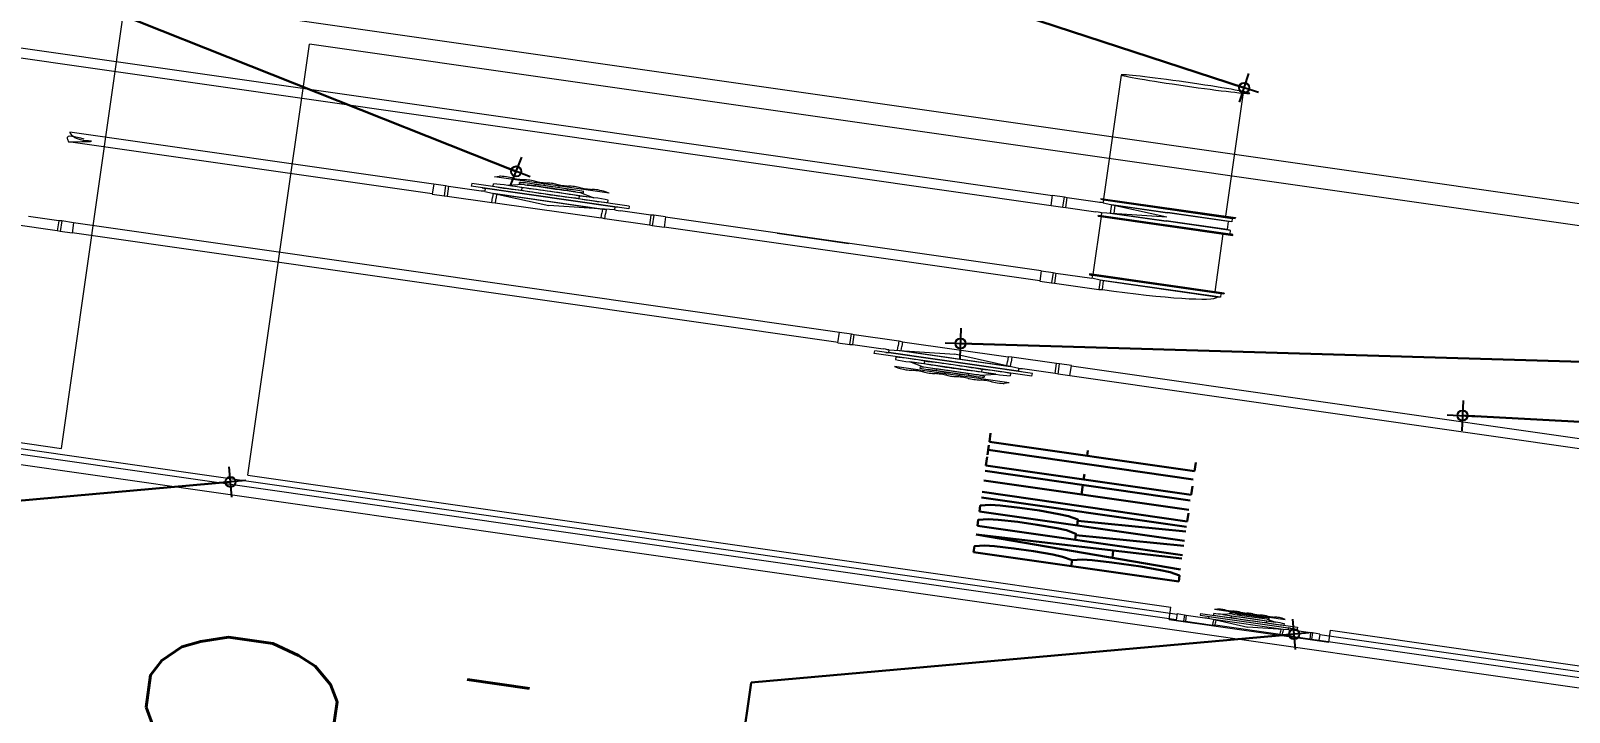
# Model space of a CAD drawing. Header units: millimetres. Extents: x -361192058 to 101130107379, y -14071650034 to 19218552450.
# Drawn here: x -137594.1 to -137444, y 42313.8 to 42380.3 of the extents above; entities that cross this region are included whole.
import ezdxf
from ezdxf.enums import TextEntityAlignment as Align

# ---------------------------------------------------------------- set-up
doc = ezdxf.new("R2010")
doc.units = ezdxf.units.MM
doc.header["$LTSCALE"] = 0.5
for name, color, linetype in [('02', 2, 'Continuous'), ('APBAN', 4, 'Continuous'), ('parede', 2, 'Continuous'), ('TEXT02', 3, 'Continuous'), ('tubulação esg', 4, 'Continuous')]:
    doc.layers.add(name, color=color, linetype=linetype)
doc.styles.add('COTAS', font='romans.shx')
doc.styles.add('R80', font='simplex.shx', dxfattribs={"height": 0.2})
doc.styles.add('ROMANS', font='romans', dxfattribs={"height": 0.1})
doc.styles.get("Standard").update_dxf_attribs({"font": 'txt.shx', "height": 0.12})
doc.dimstyles.new('COTAS', dxfattribs={"dimtxt": 0.08, "dimasz": 0.06, "dimexe": 0.18, "dimexo": 0.0625, "dimgap": 0.05, "dimtad": 1, "dimdec": 4, "dimzin": 4, "dimdsep": 46, "dimtxsty": 'R80', "dimblk1": 'DOT', "dimblk2": 'DOT', "dimsah": 1, "dimcen": 0.09, "dimse1": 1, "dimse2": 1, "dimclrt": 150, "dimadec": 0, "dimazin": 0, "dimtfac": 1, "dimtdec": 4, "dimtmove": 2, "dimatfit": 3, "dimldrblk": 'DOT', "dimfxl": 0, "dimtolj": 1, "dimtzin": 0, "dimarcsym": 0})

# ---------------------------------------------------------------- blocks, each defined once
blk = doc.blocks.new('_Dot')
at = {"color": 0, "lineweight": -2}
blk.add_line((-0.5, 0), (-1, 0), dxfattribs=at)
at = {"color": 0, "const_width": 0.5}
blk.add_lwpolyline([(-0.25, 0, 1), (0.25, 0, 1)], format="xyb", close=True, dxfattribs=at)
blk = doc.blocks.new('DOT')
for p, q in [((0, -1.5), (0, 1.5)), ((1.5, 0), (-1.5, 0))]:
    blk.add_line(p, q)
blk.add_circle((0, 0), 0.5)
blk = doc.blocks.new('APROVADO QUADRA 21.2 MBVII')
at = {"layer": 'parede', "color": 7, "lineweight": 18}
for p, q in [((4262.8536, 2478.5592), (4262.8536, 2466.0319)), ((4273.0632, 2470.2059), (4273.0632, 2478.5592)), ((4263.3177, 2478.2498), (4263.3177, 2473.9185)), ((4263.3177, 2473.9185), (4272.5991, 2473.9185)), ((4263.3177, 2473.6091), (4263.3177, 2472.078)), ((4263.3177, 2473.6091), (4272.5991, 2473.6091)), ((4272.5991, 2470.3296), (4272.5991, 2473.6091)), ((4263.0568, 2472.078), (4263.3177, 2472.078)), ((4263.0568, 2472.078), (4263.0568, 2471.8132)), ((4263.0568, 2471.8132), (4263.3177, 2471.8132)), ((4263.3177, 2471.8132), (4263.3177, 2470.3296))]:
    blk.add_line(p, q, dxfattribs=at)
at = {"layer": 'tubulação esg', "lineweight": 18}
for p, q in [((4263.0727, 2477.8057), (4263.0727, 2472.0661)), ((4263.1939, 2477.8057), (4263.1939, 2472.0661)), ((4271.436, 2477.7251), (4271.4351, 2472.366)), ((4271.6388, 2472.366), (4271.6388, 2477.7251)), ((4267.9, 2473.9757), (4267.9, 2474.0491)), ((4268.1134, 2473.9757), (4268.1134, 2474.0256)), ((4267.8951, 2473.9708), (4267.9, 2473.9757)), ((4268.1134, 2473.9757), (4267.9, 2473.9757)), ((4268.1183, 2473.9708), (4268.1134, 2473.9757)), ((4269.8069, 2473.3747), (4269.8069, 2473.978)), ((4270.0203, 2473.3747), (4270.0203, 2473.978)), ((4267.8951, 2473.9512), (4267.8951, 2473.9708)), ((4268.1183, 2473.9708), (4267.8951, 2473.9708)), ((4268.1183, 2473.9512), (4267.8951, 2473.9512)), ((4267.9, 2472.6805), (4267.9, 2473.9512)), ((4268.1134, 2472.6805), (4268.1134, 2473.9512)), ((4268.1183, 2473.9512), (4268.1183, 2473.9708)), ((4269.8011, 2473.3747), (4269.8011, 2473.355)), ((4270.026, 2473.3747), (4269.8011, 2473.3747)), ((4270.026, 2473.3747), (4269.8011, 2473.3747)), ((4270.026, 2473.3747), (4270.026, 2473.355)), ((4270.026, 2473.355), (4269.8011, 2473.355)), ((4269.8011, 2473.355), (4269.806, 2473.35)), ((4269.806, 2473.35), (4269.806, 2473.276)), ((4270.0211, 2473.35), (4269.806, 2473.35)), ((4270.026, 2473.355), (4270.0211, 2473.35)), ((4270.0211, 2473.35), (4270.0211, 2473.2997)), ((4270.0862, 2473.2948), (4270.0813, 2473.2898)), ((4270.1476, 2473.313), (4270.0862, 2473.313)), ((4270.0862, 2473.0515), (4270.0862, 2473.313)), ((4270.1476, 2473.0515), (4270.1476, 2473.313)), ((4269.806, 2473.276), (4269.9136, 2473.276)), ((4269.806, 2473.276), (4269.812, 2473.27)), ((4269.8119, 2473.2701), (4269.8119, 2473.0945)), ((4269.812, 2473.27), (4269.9136, 2473.27)), ((4270.0211, 2473.2898), (4269.9136, 2473.1823)), ((4270.0073, 2473.276), (4269.9136, 2473.276)), ((4270.0013, 2473.27), (4269.9136, 2473.27)), ((4270.0013, 2473.27), (4270.0013, 2473.0945)), ((4270.0073, 2473.276), (4270.0073, 2473.0885)), ((4270.0813, 2473.2898), (4270.031, 2473.2898)), ((4270.0813, 2473.0747), (4270.0813, 2473.2898)), ((4270.1574, 2473.2773), (4270.2056, 2473.2773)), ((4270.3597, 2473.2773), (4270.382, 2473.2695)), ((4270.3597, 2473.0872), (4270.3597, 2473.2773)), ((4270.2831, 2473.2298), (4270.2153, 2473.2536)), ((4270.2153, 2473.111), (4270.2153, 2473.2536)), ((4270.1574, 2473.2298), (4270.2056, 2473.2298)), ((4270.2831, 2473.1424), (4270.2831, 2473.2222)), ((4270.2885, 2473.2355), (4270.3155, 2473.2355)), ((4270.321, 2473.1424), (4270.321, 2473.2222)), ((4270.2831, 2473.1557), (4270.2831, 2473.2089)), ((4270.2885, 2473.2089), (4270.3155, 2473.2089)), ((4270.321, 2473.1945), (4270.3597, 2473.1945)), ((4270.0211, 2473.0747), (4269.9136, 2473.1823)), ((4270.321, 2473.17), (4270.3597, 2473.17)), ((4270.2885, 2473.1557), (4270.3155, 2473.1557)), ((4270.1574, 2473.1348), (4270.2056, 2473.1348)), ((4270.2831, 2473.1348), (4270.2153, 2473.111)), ((4270.2885, 2473.1291), (4270.3155, 2473.1291)), ((4269.806, 2473.0885), (4269.812, 2473.0945)), ((4269.812, 2473.0945), (4269.9136, 2473.0945)), ((4270.0013, 2473.0945), (4269.9136, 2473.0945)), ((4270.3597, 2473.0872), (4270.382, 2473.0951)), ((4269.806, 2473.0885), (4269.9136, 2473.0885)), ((4269.806, 2473.0145), (4269.806, 2473.0885)), ((4270.0073, 2473.0885), (4269.9136, 2473.0885)), ((4270.0211, 2473.0145), (4270.0211, 2473.0649)), ((4270.0813, 2473.0747), (4270.031, 2473.0747)), ((4270.0862, 2473.0698), (4270.0813, 2473.0747)), ((4270.1574, 2473.0872), (4270.2056, 2473.0872)), ((4270.1476, 2473.0515), (4270.0862, 2473.0515)), ((4269.8011, 2473.0096), (4269.806, 2473.0145)), ((4270.0211, 2473.0145), (4269.806, 2473.0145)), ((4270.026, 2473.0096), (4270.0211, 2473.0145)), ((4270.026, 2473.0096), (4269.8011, 2473.0096)), ((4269.8011, 2472.9899), (4269.8011, 2473.0096)), ((4270.026, 2472.9899), (4269.8011, 2472.9899)), ((4269.8069, 2472.3668), (4269.8069, 2472.9899)), ((4270.0211, 2472.3668), (4270.0211, 2472.9899)), ((4270.026, 2472.9899), (4270.026, 2473.0096)), ((4267.8943, 2472.6805), (4267.8943, 2472.6608)), ((4267.8943, 2472.6805), (4268.1192, 2472.6805)), ((4267.8943, 2472.6805), (4268.1192, 2472.6805)), ((4267.8943, 2472.6608), (4267.8992, 2472.6559)), ((4267.8943, 2472.6608), (4268.1192, 2472.6608)), ((4268.1192, 2472.6608), (4268.1143, 2472.6559)), ((4268.1192, 2472.6805), (4268.1192, 2472.6608)), ((4267.8992, 2472.6559), (4267.8992, 2472.6055)), ((4267.8992, 2472.6559), (4268.1143, 2472.6559)), ((4268.1143, 2472.6559), (4268.1143, 2472.5819)), ((4267.7727, 2472.3574), (4267.7727, 2472.6189)), ((4267.7727, 2472.6189), (4267.8341, 2472.6189)), ((4267.8341, 2472.3574), (4267.8341, 2472.6189)), ((4267.8341, 2472.6006), (4267.839, 2472.5957)), ((4267.839, 2472.5957), (4267.8893, 2472.5957)), ((4267.839, 2472.3806), (4267.839, 2472.5957)), ((4267.8992, 2472.5957), (4268.0067, 2472.4881)), ((4267.5606, 2472.5832), (4267.5383, 2472.5754)), ((4267.5606, 2472.3931), (4267.5606, 2472.5832)), ((4267.6373, 2472.5356), (4267.705, 2472.5594)), ((4267.705, 2472.4168), (4267.705, 2472.5594)), ((4267.7629, 2472.5832), (4267.7147, 2472.5832)), ((4267.913, 2472.5819), (4267.913, 2472.3944)), ((4267.913, 2472.5819), (4268.0067, 2472.5819)), ((4267.919, 2472.5759), (4267.919, 2472.4004)), ((4267.919, 2472.5759), (4268.0067, 2472.5759)), ((4268.1143, 2472.5819), (4268.0067, 2472.5819)), ((4268.1083, 2472.5759), (4268.0067, 2472.5759)), ((4268.1143, 2472.5819), (4268.1083, 2472.5759)), ((4268.1084, 2472.5759), (4268.1084, 2472.4003)), ((4267.6318, 2472.5413), (4267.6048, 2472.5413)), ((4267.7629, 2472.5356), (4267.7147, 2472.5356)), ((4267.5993, 2472.4482), (4267.5993, 2472.528)), ((4267.6318, 2472.5147), (4267.6048, 2472.5147)), ((4267.6373, 2472.4482), (4267.6373, 2472.528)), ((4267.6373, 2472.4615), (4267.6373, 2472.5147)), ((4267.5993, 2472.5004), (4267.5606, 2472.5004)), ((4267.8992, 2472.3806), (4268.0067, 2472.4881)), ((4267.5993, 2472.4759), (4267.5606, 2472.4759)), ((4267.6318, 2472.4615), (4267.6048, 2472.4615)), ((4267.6318, 2472.4349), (4267.6048, 2472.4349)), ((4267.6373, 2472.4406), (4267.705, 2472.4168)), ((4267.7629, 2472.4406), (4267.7147, 2472.4406)), ((4267.5606, 2472.3931), (4267.5383, 2472.4009)), ((4267.7629, 2472.3931), (4267.7147, 2472.3931)), ((4267.913, 2472.3944), (4268.0067, 2472.3944)), ((4267.919, 2472.4004), (4268.0067, 2472.4004)), ((4268.1083, 2472.4004), (4268.0067, 2472.4004)), ((4268.1143, 2472.3944), (4268.0067, 2472.3944)), ((4268.1143, 2472.3944), (4268.1083, 2472.4004)), ((4268.1143, 2472.3204), (4268.1143, 2472.3944)), ((4267.7727, 2472.3574), (4267.8341, 2472.3574)), ((4267.8341, 2472.3756), (4267.839, 2472.3806)), ((4267.839, 2472.3806), (4267.8893, 2472.3806)), ((4267.8992, 2472.3204), (4267.8992, 2472.3707)), ((4270.0252, 2472.3668), (4269.802, 2472.3668)), ((4269.802, 2472.3668), (4269.802, 2472.3472)), ((4270.0252, 2472.3668), (4270.0252, 2472.3472)), ((4271.4301, 2472.366), (4271.6533, 2472.366)), ((4271.4301, 2472.366), (4271.4301, 2472.3464)), ((4271.6533, 2472.366), (4271.6533, 2472.3464)), ((4270.0252, 2472.3472), (4269.802, 2472.3472)), ((4269.802, 2472.3472), (4269.8069, 2472.3423)), ((4269.8069, 2472.3423), (4269.8069, 2472.2689)), ((4270.0203, 2472.3423), (4269.8069, 2472.3423)), ((4270.0252, 2472.3472), (4270.0203, 2472.3423)), ((4270.0203, 2472.3423), (4270.0203, 2472.2826)), ((4271.4301, 2472.3464), (4271.6533, 2472.3464)), ((4271.4301, 2472.3464), (4271.435, 2472.3415)), ((4271.435, 2472.3415), (4271.6484, 2472.3415)), ((4271.435, 2472.3415), (4271.435, 2472.2916)), ((4271.6533, 2472.3464), (4271.6484, 2472.3415)), ((4271.6484, 2472.3415), (4271.6484, 2472.2916)), ((4267.8943, 2472.3155), (4267.8992, 2472.3204)), ((4267.8943, 2472.2957), (4267.8943, 2472.3155)), ((4267.8943, 2472.3155), (4268.1192, 2472.3155)), ((4267.8992, 2472.3204), (4268.1143, 2472.3204)), ((4268.1192, 2472.3155), (4268.1143, 2472.3204)), ((4268.1192, 2472.2957), (4268.1192, 2472.3155)), ((4267.8943, 2472.2957), (4268.1192, 2472.2957)), ((4267.8996, 2472.2957), (4267.8996, 2470.8857)), ((4268.1143, 2472.2957), (4268.1143, 2470.8857)), ((4270.0066, 2472.2689), (4270.0203, 2472.2826)), ((4270.08, 2472.2826), (4270.0203, 2472.2826)), ((4270.0849, 2472.2875), (4270.08, 2472.2826)), ((4270.08, 2472.0692), (4270.08, 2472.2826)), ((4270.0849, 2472.0643), (4270.0849, 2472.2875)), ((4270.1044, 2472.2875), (4270.0849, 2472.2875)), ((4270.1044, 2472.0643), (4270.1044, 2472.2875)), ((4270.1044, 2472.2815), (4271.3508, 2472.2815)), ((4271.3508, 2472.2867), (4271.3508, 2472.0635)), ((4271.3508, 2472.2867), (4271.3704, 2472.2867)), ((4271.3704, 2472.2867), (4271.3704, 2472.0635)), ((4271.3704, 2472.2867), (4271.3753, 2472.2818)), ((4271.3753, 2472.2818), (4271.3753, 2472.0684)), ((4271.3753, 2472.2818), (4271.4252, 2472.2818)), ((4271.435, 2472.2818), (4271.5417, 2472.1751)), ((4271.6484, 2472.2818), (4271.5417, 2472.1751)), ((4271.7081, 2472.2818), (4271.6582, 2472.2818)), ((4271.713, 2472.2867), (4271.7081, 2472.2818)), ((4271.7081, 2472.2818), (4271.7081, 2472.0684)), ((4271.713, 2472.2867), (4271.713, 2472.0635)), ((4271.7326, 2472.2867), (4271.713, 2472.2867)), ((4271.7326, 2472.2867), (4271.7326, 2472.0635)), ((4271.7326, 2472.2815), (4274.395, 2472.2815)), ((4270.0066, 2472.2689), (4269.8069, 2472.2689)), ((4269.8069, 2472.2689), (4269.8128, 2472.263)), ((4269.8128, 2472.263), (4270.0006, 2472.263)), ((4270.0006, 2472.263), (4270.0066, 2472.2689)), ((4270.0006, 2472.0752), (4270.0006, 2472.263)), ((4270.0066, 2472.0692), (4270.0066, 2472.2689)), ((4271.6347, 2472.2681), (4271.4487, 2472.2681)), ((4271.4487, 2472.2681), (4271.4487, 2472.1751)), ((4271.6288, 2472.2621), (4271.4547, 2472.2621)), ((4271.4547, 2472.2621), (4271.4547, 2472.1751)), ((4271.6288, 2472.2621), (4271.6288, 2472.1751)), ((4271.6347, 2472.2681), (4271.6347, 2472.1751)), ((4271.4487, 2472.0684), (4271.4487, 2472.1751)), ((4271.4547, 2472.0743), (4271.4547, 2472.1751)), ((4271.6288, 2472.0743), (4271.6288, 2472.1751)), ((4271.6347, 2472.0684), (4271.6347, 2472.1751)), ((4270.1044, 2472.0794), (4271.3508, 2472.0794)), ((4271.7326, 2472.0794), (4274.395, 2472.0794)), ((4263.2024, 2472.0661), (4263.0642, 2472.0661)), ((4263.0642, 2472.0661), (4263.0642, 2472.054)), ((4263.2024, 2472.054), (4263.0642, 2472.054)), ((4263.0642, 2472.054), (4263.0672, 2472.051)), ((4263.2024, 2472.054), (4263.1994, 2472.051)), ((4263.2024, 2472.0661), (4263.2024, 2472.054)), ((4270.0066, 2472.0692), (4270.0006, 2472.0752)), ((4270.08, 2472.0692), (4270.0066, 2472.0692)), ((4270.0849, 2472.0643), (4270.08, 2472.0692)), ((4270.1044, 2472.0643), (4270.0849, 2472.0643)), ((4271.3508, 2472.0635), (4271.3704, 2472.0635)), ((4271.3704, 2472.0635), (4271.3753, 2472.0684)), ((4271.3753, 2472.0684), (4271.4487, 2472.0684)), ((4271.4487, 2472.0684), (4271.4547, 2472.0743)), ((4271.6288, 2472.0743), (4271.4546, 2472.0743)), ((4271.6347, 2472.0684), (4271.6288, 2472.0743)), ((4271.7081, 2472.0684), (4271.6347, 2472.0684)), ((4271.713, 2472.0635), (4271.7081, 2472.0684)), ((4271.7326, 2472.0635), (4271.713, 2472.0635)), ((4263.1994, 2472.051), (4263.0672, 2472.051)), ((4263.0672, 2472.051), (4263.0672, 2472.0055)), ((4263.1994, 2472.051), (4263.1994, 2472.02)), ((4263.2772, 2472.0282), (4263.2394, 2472.0282)), ((4263.2394, 2472.0282), (4263.2394, 2471.8675)), ((4263.2772, 2472.0282), (4263.2772, 2471.8675)), ((4263.0672, 2472.0055), (4263.0709, 2472.0018)), ((4263.0672, 2472.0055), (4263.1333, 2472.0055)), ((4263.1994, 2472.014), (4263.1333, 2471.9479)), ((4263.1909, 2472.0055), (4263.1333, 2472.0055)), ((4263.1909, 2471.8903), (4263.1909, 2472.0055)), ((4263.2364, 2472.014), (4263.2055, 2472.014)), ((4263.2394, 2472.017), (4263.2364, 2472.014)), ((4263.2364, 2472.014), (4263.2364, 2471.8818)), ((4263.2831, 2472.0063), (4263.3128, 2472.0063)), ((4263.4075, 2472.0063), (4263.4212, 2472.0015)), ((4263.4075, 2472.0063), (4263.4075, 2471.8895)), ((4263.0708, 2471.8939), (4263.0708, 2472.0018)), ((4263.0709, 2472.0018), (4263.1333, 2472.0018)), ((4263.1872, 2472.0018), (4263.1333, 2472.0018)), ((4263.1872, 2471.8939), (4263.1872, 2472.0018)), ((4263.3604, 2471.9771), (4263.3188, 2471.9917)), ((4263.3188, 2471.9917), (4263.3188, 2471.9041)), ((4263.3637, 2471.9806), (4263.3803, 2471.9806)), ((4263.2831, 2471.9771), (4263.3128, 2471.9771)), ((4263.3604, 2471.9724), (4263.3604, 2471.9233)), ((4263.3604, 2471.9642), (4263.3604, 2471.9315)), ((4263.3637, 2471.9642), (4263.3803, 2471.9642)), ((4263.3837, 2471.9724), (4263.3837, 2471.9233)), ((4263.3837, 2471.9554), (4263.4075, 2471.9554)), ((4263.1994, 2471.8818), (4263.1333, 2471.9479)), ((4263.3637, 2471.9315), (4263.3803, 2471.9315)), ((4263.3837, 2471.9404), (4263.4075, 2471.9404)), ((4263.2831, 2471.9187), (4263.3128, 2471.9187)), ((4263.3604, 2471.9187), (4263.3188, 2471.9041)), ((4263.3637, 2471.9152), (4263.3803, 2471.9152)), ((4263.0672, 2471.8903), (4263.0709, 2471.8939)), ((4263.0672, 2471.8448), (4263.0672, 2471.8903)), ((4263.0672, 2471.8903), (4263.1333, 2471.8903)), ((4263.0709, 2471.8939), (4263.1333, 2471.8939)), ((4263.1872, 2471.8939), (4263.1333, 2471.8939)), ((4263.1909, 2471.8903), (4263.1333, 2471.8903)), ((4263.2364, 2471.8818), (4263.2055, 2471.8818)), ((4263.2394, 2471.8787), (4263.2364, 2471.8818)), ((4263.2831, 2471.8895), (4263.3128, 2471.8895)), ((4263.4075, 2471.8895), (4263.4212, 2471.8943)), ((4263.1994, 2471.8448), (4263.1994, 2471.8757)), ((4263.2772, 2471.8675), (4263.2394, 2471.8675)), ((4263.0642, 2471.8418), (4263.0672, 2471.8448)), ((4263.2024, 2471.8418), (4263.0642, 2471.8418)), ((4263.0642, 2471.8296), (4263.0642, 2471.8418)), ((4263.2024, 2471.8296), (4263.0642, 2471.8296)), ((4263.1994, 2471.8448), (4263.0672, 2471.8448)), ((4263.0727, 2471.8296), (4263.0727, 2466.0319)), ((4263.1939, 2471.8296), (4263.1939, 2466.0319)), ((4263.2024, 2471.8418), (4263.1994, 2471.8448)), ((4263.2024, 2471.8296), (4263.2024, 2471.8418))]:
    blk.add_line(p, q, dxfattribs=at)
at = {"layer": 'tubulação esg', "color": 84, "lineweight": 18}
blk.add_line((4270.019, 2472.8046), (4270.019, 2472.6857), dxfattribs=at)
at = {"layer": 'tubulação esg', "lineweight": 18}
for centre, radius, start, end in [((4270.031, 2473.2997), 0.00987, 180, 270), ((4270.1815, 2473.2536), 0.0339, 135.4223, 224.5777), ((4270.1815, 2473.2536), 0.0339, 315.4223, 44.5777), ((4270.378, 2473.258), 0.0122, 0, 70.6943), ((4270.3929, 2473.2386), 0.0122, 127.6906, 232.3094), ((4270.378, 2473.258), 0.0122, 307.6906, 0), ((4270.2684, 2473.1823), 0.1208, 156.8351, 203.1649), ((4270.0945, 2473.1823), 0.1208, 336.8351, 23.1649), ((4270.302, 2473.2222), 0.019, 135.4223, 224.5777), ((4270.302, 2473.2222), 0.019, 315.4223, 44.5777), ((4270.378, 2473.2192), 0.0122, 0, 52.3094), ((4270.378, 2473.2192), 0.0122, 307.6906, 0), ((4270.3507, 2473.1823), 0.0676, 156.8351, 203.1649), ((4270.2533, 2473.1823), 0.0676, 336.8351, 23.1649), ((4270.3929, 2473.1999), 0.0122, 127.6906, 232.3094), ((4270.3929, 2473.1647), 0.0122, 127.6906, 232.3094), ((4270.378, 2473.1805), 0.0122, 0, 52.3094), ((4270.378, 2473.184), 0.0122, 307.6906, 0), ((4270.302, 2473.1424), 0.019, 135.4223, 224.5777), ((4270.302, 2473.1424), 0.019, 315.4223, 44.5777), ((4270.378, 2473.1453), 0.0122, 0, 52.3094), ((4270.378, 2473.1453), 0.0122, 307.6906, 0), ((4270.1815, 2473.111), 0.0339, 135.4223, 224.5777), ((4270.1815, 2473.111), 0.0339, 315.4223, 44.5777), ((4270.3929, 2473.126), 0.0122, 127.6906, 232.3094), ((4270.378, 2473.1066), 0.0122, 0, 52.3094), ((4270.378, 2473.1066), 0.0122, 289.3057, 0), ((4270.031, 2473.0649), 0.00987, 90, 180), ((4267.8893, 2472.6055), 0.00987, 270, 0), ((4267.5423, 2472.5638), 0.0122, 109.3057, 180), ((4267.5423, 2472.5638), 0.0122, 180, 232.3094), ((4267.7388, 2472.5594), 0.0339, 135.4223, 224.5777), ((4267.7388, 2472.5594), 0.0339, 315.4223, 44.5777), ((4267.5423, 2472.5251), 0.0122, 127.6906, 180), ((4267.5274, 2472.5445), 0.0122, 307.6906, 52.3094), ((4267.6183, 2472.528), 0.019, 135.4223, 224.5777), ((4267.6183, 2472.528), 0.019, 315.4223, 44.5777), ((4267.8258, 2472.4881), 0.1208, 156.8351, 203.1649), ((4267.6519, 2472.4881), 0.1208, 336.8351, 23.1649), ((4267.5423, 2472.5251), 0.0122, 180, 232.3094), ((4267.5274, 2472.5057), 0.0122, 307.6906, 52.3094), ((4267.667, 2472.4881), 0.0676, 156.8351, 203.1649), ((4267.5696, 2472.4881), 0.0676, 336.8351, 23.1649), ((4267.5423, 2472.4864), 0.0122, 127.6906, 180), ((4267.5423, 2472.4899), 0.0122, 180, 232.3094), ((4267.5423, 2472.4512), 0.0122, 127.6906, 180), ((4267.5274, 2472.4705), 0.0122, 307.6906, 52.3094), ((4267.6183, 2472.4482), 0.019, 135.4223, 224.5777), ((4267.6183, 2472.4482), 0.019, 315.4223, 44.5777), ((4267.5423, 2472.4512), 0.0122, 180, 232.3094), ((4267.5274, 2472.4318), 0.0122, 307.6906, 52.3094), ((4267.7388, 2472.4168), 0.0339, 135.4223, 224.5777), ((4267.7388, 2472.4168), 0.0339, 315.4223, 44.5777), ((4267.5423, 2472.4124), 0.0122, 127.6906, 180), ((4267.5423, 2472.4124), 0.0122, 180, 250.6943), ((4267.8893, 2472.3707), 0.00987, 0, 90), ((4271.4252, 2472.2916), 0.00979, 270, 0), ((4271.6582, 2472.2916), 0.00979, 180, 270), ((4270.0056, 2472.268), 0.1928, 181.4733, 268.5267), ((4263.2055, 2472.02), 0.00606, 180, 270), ((4263.298, 2471.9917), 0.0208, 135.4223, 224.5777), ((4263.298, 2471.9917), 0.0208, 315.4223, 44.5777), ((4263.372, 2471.9724), 0.0117, 135.4223, 224.5777), ((4263.372, 2471.9724), 0.0117, 315.4223, 44.5777), ((4263.4279, 2471.9825), 0.00752, 127.6906, 232.3094), ((4263.4187, 2471.9944), 0.00752, 0, 70.6943), ((4263.4187, 2471.9944), 0.00752, 307.6906, 0), ((4263.3514, 2471.9479), 0.0742, 156.8351, 203.1649), ((4263.2445, 2471.9479), 0.0742, 336.8351, 23.1649), ((4263.402, 2471.9479), 0.0416, 156.8351, 203.1649), ((4263.3421, 2471.9479), 0.0416, 336.8351, 23.1649), ((4263.4279, 2471.9587), 0.00752, 127.6906, 232.3094), ((4263.4187, 2471.9706), 0.00752, 0, 52.3094), ((4263.4187, 2471.9706), 0.00752, 307.6906, 0), ((4263.4187, 2471.9468), 0.00752, 0, 52.3094), ((4263.372, 2471.9233), 0.0117, 135.4223, 224.5777), ((4263.372, 2471.9233), 0.0117, 315.4223, 44.5777), ((4263.4279, 2471.9371), 0.00752, 127.6906, 232.3094), ((4263.4187, 2471.949), 0.00752, 307.6906, 0), ((4263.4187, 2471.9252), 0.00752, 0, 52.3094), ((4263.298, 2471.9041), 0.0208, 135.4223, 224.5777), ((4263.298, 2471.9041), 0.0208, 315.4223, 44.5777), ((4263.4279, 2471.9133), 0.00752, 127.6906, 232.3094), ((4263.4187, 2471.9252), 0.00752, 307.6906, 0), ((4263.4187, 2471.9014), 0.00752, 0, 52.3094), ((4263.2055, 2471.8757), 0.00606, 90, 180), ((4263.4187, 2471.9014), 0.00752, 289.3057, 0)]:
    blk.add_arc(centre, radius, start, end, dxfattribs=at)
at = {"layer": 'tubulação esg', "lineweight": 18, "extrusion": (0, 0, -1)}
blk.add_ellipse((4274.3998, 2472.1756), major_axis=(0, -0.1067), ratio=0.366698, dxfattribs=at)
at = {"layer": 'tubulação esg', "lineweight": 18}
for points in [[(4269.8069, 2473.9782), (4269.8913, 2473.9409), (4269.9402, 2473.9725), (4270.0203, 2473.978)], [(4269.9136, 2473.9534), (4269.8712, 2473.9811), (4269.8122, 2473.978)]]:
    blk.add_spline(points, degree=3, dxfattribs=at)
at = {"lineweight": 18, "insert": (4126.2855, 2620.7575), "char_height": 23.07542, "attachment_point": 1}
blk.add_mtext_dynamic_manual_height_columns('\\pt207.67878;QUADRA 21.2 - MBVII', width=240.627343, gutter_width=0.6, heights=[0], dxfattribs=at)
at = {"color": 0, "lineweight": 13, "flags": 8}
for p in [(4700.7247, 2280.1125), (4699.5738, 2277.8964), (4702.3546, 2276.195), (4703.6722, 2274.085), (4699.8445, 2272.2194), (4703.0488, 2270.137), (4703.0877, 2267.9803), (4700.6523, 2261.5216), (4700.7007, 2257.1593)]:
    blk.add_attdef('NIVEL', p, '', height=0.075, dxfattribs=at)
for rotation, width, p in [(90, 0.8, (4700.8205, 2275.7521)), (270, 0.6, (4703.8437, 2274.9021)), (90, 0.8, (4701.5575, 2268.5021)), (180, 0.6, (4651.1817, 2236.1931))]:
    blk.add_attdef('$PORTA', text='', height=0.09, rotation=rotation, dxfattribs=dict(at, width=width)).set_placement(p, align=Align.MIDDLE)
for p in [(4654.176, 2240.463), (4648.499, 2240.1923), (4637.8012, 2239.3845), (4633.4388, 2239.3361), (4656.3921, 2239.3121), (4652.4746, 2237.6822), (4646.4166, 2236.988), (4644.2598, 2236.9491), (4650.3646, 2236.3646)]:
    blk.add_attdef('NIVEL', p, '', height=0.075, rotation=270, dxfattribs=at)
at = {"color": 0, "lineweight": 13, "width": 0.8, "flags": 8}
for p in [(4652.0317, 2239.2163), (4644.7817, 2238.4793)]:
    blk.add_attdef('$PORTA', text='', height=0.09, dxfattribs=at).set_placement(p, align=Align.MIDDLE)
at = {"layer": 'APBAN', "lineweight": 18, "insert": (4260.3553, 2472.7925), "char_height": 0.30938, "attachment_point": 9, "style": 'COTAS'}
blk.add_mtext('REGISTRO\\P%%c 3/4"', dxfattribs=at)
at = {"layer": 'TEXT02', "lineweight": 18, "style": 'ROMANS'}
blk.add_text('BARRILHETE', height=0.34032, dxfattribs=at).set_placement((4263.8237, 2472.4114), align=Align.TOP_LEFT)
at = {"layer": 'APBAN', "lineweight": 18, "annotation_type": 0, "has_hookline": 1}
for points, hookline_direction, text_width in [([(4263.1219, 2473.6357), (4260.4653, 2474.5069), (4260.4053, 2474.5069)], 1, 4.5818), ([(4270.5365, 2473.2436), (4274.0687, 2474.3754), (4274.1287, 2474.3754)], 0, 4.1693), ([(4274.4967, 2472.0794), (4276.688, 2473.0415), (4276.748, 2473.0415)], 0, 2.5192), ([(4263.1219, 2471.8713), (4260.4653, 2472.7425), (4260.4053, 2472.7425)], 1, 2.0773), ([(4268.2484, 2472.4813), (4273.4682, 2468.9207), (4273.5282, 2468.9207)], 0, 2.9907), ([(4268.2424, 2471.6483), (4273.8113, 2466.7937), (4273.8713, 2466.7937)], 0, 4.5818), ([(4264.1524, 2470.7199), (4260.6689, 2471.373)], 1, 4.5818)]:
    blk.add_leader(points, dimstyle='COTAS', override={"dimldrblk": 'DOT'}, dxfattribs=dict(at, hookline_direction=hookline_direction, text_width=text_width))

msp = doc.modelspace()

# ---------------------------------------------------------------- block references
at = {"layer": '02', "color": 0, "lineweight": 30, "xscale": -4.574818403918471, "yscale": -59.40450511825884, "zscale": 4.574818403918471, "rotation": 261.8606972171988}
msp.add_blockref('APROVADO QUADRA 21.2 MBVII', (5129.041, 2225.201), dxfattribs=at)

doc.saveas('drawing.dxf')
